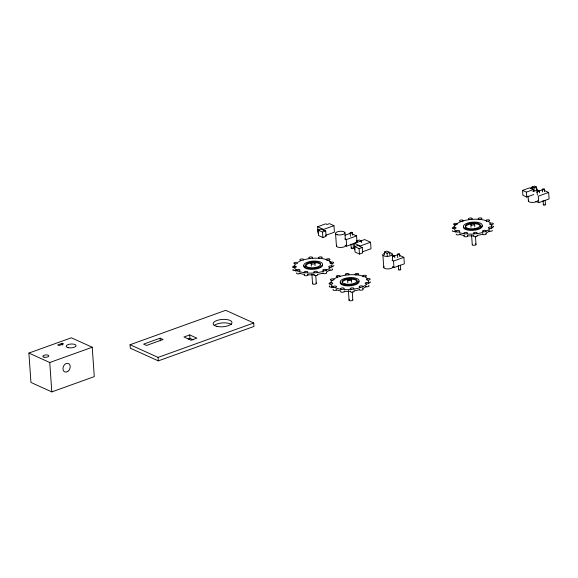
<?xml version="1.0" encoding="UTF-8"?>
<svg xmlns="http://www.w3.org/2000/svg" width="578" height="578" viewBox="0 0 578 578"><rect width="100%" height="100%" fill="white"/><g stroke="black" fill="none" stroke-linecap="round" stroke-linejoin="round"><path stroke-width="0.87" d="M318.117 233.237L317.662 226.728L325.696 223.831L327.112 224.474L329.446 223.635L333.961 225.68L334.416 232.19L325.465 235.412M318.117 230.073L320.703 229.141L325.703 230.918L326.086 236.351L322.9 237.5L318.5 235.506L318.117 230.073L322.517 232.067L325.703 230.918M317.662 226.728L323.593 229.415L333.961 225.68M345.052 235.239L350.636 233.23M28.9 353.071L71.369 337.79L92.227 347.234L94.279 376.618L51.81 391.898L30.952 382.455L28.9 353.071L49.759 362.514L92.227 347.234M344.719 238.974L346.2 239.646L356.568 235.918L356.966 241.611M62.251 343.303L57.692 344.943L59.028 345.543L63.587 343.903L62.251 343.303L62.373 345.08M356.453 242.753L356.33 241.077L359.306 240.007L361.315 240.918L361.438 242.594M354.697 249.797L354.242 243.287L357.435 242.139M360.629 240.997L364.617 239.559L370.549 242.247L371.004 248.757L362.233 251.914M345.174 245.484L346.656 246.156L357.023 242.428M361.315 240.918L358.346 241.994L356.33 241.077M358.62 245.823L362.29 247.485L362.673 252.918L359.48 254.06L355.08 252.073L354.704 246.64L357.89 245.491M370.549 242.247L360.181 245.975L354.242 243.287M354.704 246.64L359.104 248.627L362.29 247.485M533.711 194.54L526.724 197.047L522.902 195.321L522.555 190.393L529.542 187.879L533.371 189.613L533.48 191.253M532.172 189.035L532.027 186.969L534.448 186.102L536.413 186.983L536.601 189.743M532.027 186.969L533.985 187.857L536.413 186.983M522.555 190.393L526.385 192.127L533.371 189.613M538.725 191.188L542.713 189.75M536.442 192.185L539.411 191.116L539.534 192.792M548.645 192.438L538.277 196.173L538.732 202.683L549.1 198.948L548.645 192.438L544.194 190.422M384.587 254.782L384.392 252.022L386.949 251.105L389.644 252.326L389.832 255.079M130.072 344.726L225.709 310.307L253.72 322.986L253.966 326.454L158.321 360.874L130.31 348.194L130.072 344.726L158.083 357.406L253.72 322.986M384.392 252.022L387.087 253.243L389.644 252.326M160.142 338.173L143.611 344.12L146.545 345.449L163.075 339.496L160.142 338.173L160.323 340.767M393.958 256.083L397.953 254.652M392.426 256.813L394.651 256.011L394.767 257.687M392.029 260.396L393.517 261.068L403.885 257.34L404.34 263.843L393.972 267.578L392.484 266.906M189.707 334.929L183.948 337.003L191.087 340.232L196.852 338.159L189.707 334.929L189.952 338.39L193.124 339.828M188.305 338.983L189.952 338.39M537.403 190.205L539.411 191.116M535.763 201.339L538.732 202.683M352.118 233.902L356.568 235.918M399.434 255.324L403.885 257.34M392.643 255.1L394.651 256.011M544.382 189.158L544.563 191.73M545.162 200.313L545.466 204.605M542.272 189.389L542.453 191.968M543.053 200.552L543.349 204.836M536.969 189.114L537.381 195.01M533.985 187.857L534.18 190.617M528.054 196.036L528.408 201.093M526.385 192.127L526.724 197.047M474.589 224.141L474.776 226.778M475.448 236.445L476.005 244.364M470.853 224.553L471.041 227.19M471.59 235.101L472.269 244.776M399.622 254.053L399.803 256.632M400.402 265.208L400.706 269.5M397.505 254.291L397.751 257.723M398.285 265.447L398.589 269.738M393.517 261.068L393.972 267.578M392.209 254.009L392.643 260.281M387.087 253.243L387.282 255.996M382.882 255.043L383.756 267.578M359.104 248.627L359.48 254.06M352.313 232.631L352.493 235.21M353.093 243.793L353.389 248.078M350.196 232.869L350.434 236.301M350.976 244.024L351.272 248.316M351.381 279.629L351.561 282.266M352.24 291.941L352.797 299.852M346.2 239.646L346.656 246.156M344.893 232.587L345.333 238.859M347.645 280.041L347.826 282.678M348.382 290.589L349.061 300.264M335.572 233.62L336.447 246.156M323.593 229.415L323.666 230.485M322.517 232.067L322.9 237.5M314.894 263.106L315.075 265.743M315.754 275.417L316.303 283.328M311.159 263.525L311.34 266.162M311.896 274.073L312.568 283.74M158.083 357.406L158.321 360.874M49.759 362.514L51.81 391.898M214.113 325.667A9.436 3.685 -4 0 1 222.812 322.871A9.436 3.685 -4 0 1 231.511 324.641M482.225 225.651A9.436 3.685 -4 0 1 472.876 230.384A9.436 3.685 -4 0 1 463.549 226.757M465.926 228.231A7.55 2.948 -4 0 1 471.908 223.816A7.55 2.948 -4 0 1 480.354 226.634M489.776 228.953A18.872 7.377 -4 0 1 485.838 231.279M482.717 232.407A18.872 7.377 -4 0 1 476.944 233.664M473.7 234.018A18.872 7.377 -4 0 1 467.205 234.068M463.888 233.707A18.872 7.377 -4 0 1 459.214 232.58M456.569 231.345A18.872 7.377 -4 0 1 454.496 229.365M454.214 226.822A18.872 7.377 -4 0 1 455.493 224.885M456.584 223.953A18.872 7.377 -4 0 1 460.666 221.786M462.227 221.222A18.872 7.377 -4 0 1 468.823 219.712M471.251 219.423A18.872 7.377 -4 0 1 478.562 219.308M480.997 219.539A18.872 7.377 -4 0 1 486.553 220.796M488.547 221.656A18.872 7.377 -4 0 1 490.289 222.833M491.697 225.254A18.872 7.377 -4 0 1 491.553 226.547M489.891 230.687A18.872 7.377 -4 0 1 485.961 233.013M482.84 234.141A18.872 7.377 -4 0 1 477.067 235.391M473.823 235.752A18.872 7.377 -4 0 1 467.327 235.802M464.011 235.441A18.872 7.377 -4 0 1 459.337 234.307M455.601 232.269A18.872 7.377 -4 0 1 454.619 231.099M491.683 226.352A18.872 7.377 -4 0 1 491.676 228.281M467.45 235.586A1.886 0.737 -4 0 1 466.894 236.59A1.886 0.737 -4 0 1 464.372 236.612A1.886 0.737 -4 0 1 464.488 235.607M477.11 235.513A1.886 0.737 -4 0 1 475.723 236.698A1.886 0.737 -4 0 1 473.664 235.896M454.005 227.457A1.886 0.737 -4 0 1 454.005 226.721M493.337 226.265A1.886 0.737 -4 0 1 491.705 227.472M491.705 225.991A1.886 0.737 -4 0 1 492.196 225.991M455.298 231.446A1.886 0.737 -4 0 1 453.029 231.46A1.886 0.737 -4 0 1 452.726 230.586M459.907 233.88A1.886 0.737 -4 0 1 458.087 234.914A1.886 0.737 -4 0 1 456.266 234.09M485.823 233.382A1.886 0.737 -4 0 1 485.932 234.372A1.886 0.737 -4 0 1 483.41 234.654A1.886 0.737 -4 0 1 482.861 233.707M492.246 230.297A1.886 0.737 -4 0 1 490.917 231.287A1.886 0.737 -4 0 1 488.605 230.897M475.282 243.916A1.886 0.737 -4 0 1 475.723 244.87A1.886 0.737 -4 0 1 473.266 245.274A1.886 0.737 -4 0 1 472.399 244.386M537.735 200.544A4.711 1.842 -4 0 1 531.854 202.43A4.711 1.842 -4 0 1 528.726 200.125M536.037 188.284A4.711 1.842 -4 0 1 532.916 191.419M530.51 188.031A4.711 1.842 -4 0 1 532.923 187.763M544.816 204.309A1.069 0.419 -4 0 1 545.35 204.858A1.069 0.419 -4 0 1 543.833 205.111A1.069 0.419 -4 0 1 543.558 204.518M318.803 231.308A1.004 0.542 70.2 0 1 317.9 230.846A1.004 0.542 70.2 0 1 317.922 229.545A1.004 0.542 70.2 0 1 318.825 230.239M322.524 264.623A9.436 3.685 -4 0 1 313.182 269.348A9.436 3.685 -4 0 1 303.855 265.721M305.719 266.48A7.55 2.948 -4 0 1 312.207 262.78M314.179 262.665A7.55 2.948 -4 0 1 320.66 264.825M330.074 267.925A18.872 7.377 -4 0 1 326.144 270.251M323.853 271.111A18.872 7.377 -4 0 1 317.25 272.628M314.006 272.989A18.872 7.377 -4 0 1 307.51 273.033M304.194 272.679A18.872 7.377 -4 0 1 298.855 271.299M296.875 270.309A18.872 7.377 -4 0 1 294.513 267.722M294.52 265.793A18.872 7.377 -4 0 1 295.235 264.493M298.255 262.036A18.872 7.377 -4 0 1 300.235 261.061M303.356 259.934A18.872 7.377 -4 0 1 309.938 258.568M312.373 258.323A18.872 7.377 -4 0 1 318.868 258.272M321.303 258.503A18.872 7.377 -4 0 1 326.859 259.76M328.138 260.273A18.872 7.377 -4 0 1 331.577 262.976M331.859 263.59A18.872 7.377 -4 0 1 331.859 265.519M330.197 269.659A18.872 7.377 -4 0 1 326.267 271.985M323.145 273.105A18.872 7.377 -4 0 1 317.373 274.362M314.121 274.723A18.872 7.377 -4 0 1 307.633 274.767M304.317 274.413A18.872 7.377 -4 0 1 298.978 273.033M295.907 271.241A18.872 7.377 -4 0 1 294.917 270.071M317.604 274.651A1.886 0.737 -4 0 1 315.537 275.692A1.886 0.737 -4 0 1 314.15 274.673M315.935 282.996A1.886 0.737 -4 0 1 315.711 284.008A1.886 0.737 -4 0 1 313.168 284.159A1.886 0.737 -4 0 1 312.944 283.177M300.271 273.033A1.886 0.737 -4 0 1 297.901 273.885A1.886 0.737 -4 0 1 296.76 272.874M294.997 266.66A1.886 0.737 -4 0 1 294.607 265.519M295.604 270.417A1.886 0.737 -4 0 1 293.169 270.367A1.886 0.737 -4 0 1 293.335 269.384M326.425 272.484A1.886 0.737 -4 0 1 325.277 273.64A1.886 0.737 -4 0 1 322.907 273.062M329.619 261.783A1.886 0.737 -4 0 1 330.103 262.087M333.831 265.403A1.886 0.737 -4 0 1 332.01 266.436M332.061 268.965A1.886 0.737 -4 0 1 331.873 270.085A1.886 0.737 -4 0 1 329.099 270.034M307.749 274.55A1.886 0.737 -4 0 1 306.116 275.757A1.886 0.737 -4 0 1 304.49 274.745M345.767 245.123A4.711 1.842 -4 0 1 340.493 247.5A4.711 1.842 -4 0 1 336.764 245.188M352.985 247.825A1.069 0.419 -4 0 1 353.115 248.432A1.069 0.419 -4 0 1 351.547 248.526A1.069 0.419 -4 0 1 351.684 247.904M393.083 266.545A4.711 1.842 -4 0 1 387.802 268.922A4.711 1.842 -4 0 1 384.081 266.61M389.348 252.716A4.711 1.842 -4 0 1 391.508 255.281A4.711 1.842 -4 0 1 384.363 256.076A4.711 1.842 -4 0 1 384.688 253.229M400.294 269.247A1.069 0.419 -4 0 1 400.431 269.854A1.069 0.419 -4 0 1 398.856 269.948A1.069 0.419 -4 0 1 399.001 269.326M359.01 281.139A9.436 3.685 -4 0 1 349.668 285.872A9.436 3.685 -4 0 1 340.341 282.245M342.205 283.003A7.55 2.948 -4 0 1 349.683 279.217A7.55 2.948 -4 0 1 357.146 282.122M366.568 284.448A18.872 7.377 -4 0 1 362.63 286.775M359.509 287.895A18.872 7.377 -4 0 1 353.736 289.152M350.492 289.506A18.872 7.377 -4 0 1 343.997 289.556M340.68 289.202A18.872 7.377 -4 0 1 335.341 287.815M333.361 286.833A18.872 7.377 -4 0 1 331.288 284.86M331.006 282.31A18.872 7.377 -4 0 1 332.278 280.373M333.369 279.441A18.872 7.377 -4 0 1 337.458 277.274M339.842 276.457A18.872 7.377 -4 0 1 345.615 275.2M348.043 274.911A18.872 7.377 -4 0 1 356.135 274.853M357.789 275.027A18.872 7.377 -4 0 1 363.345 276.284M365.339 277.144A18.872 7.377 -4 0 1 367.081 278.321M368.489 280.742A18.872 7.377 -4 0 1 368.345 282.035M366.683 286.175A18.872 7.377 -4 0 1 362.753 288.501M359.632 289.629A18.872 7.377 -4 0 1 353.859 290.886M350.615 291.24A18.872 7.377 -4 0 1 344.12 291.29M340.803 290.929A18.872 7.377 -4 0 1 336.129 289.802M332.393 287.765A18.872 7.377 -4 0 1 331.404 286.587M362.608 288.87A1.886 0.737 -4 0 1 362.724 289.86A1.886 0.737 -4 0 1 360.195 290.142A1.886 0.737 -4 0 1 359.646 289.202M370.13 281.753A1.886 0.737 -4 0 1 368.497 282.96M330.797 282.953A1.886 0.737 -4 0 1 330.797 282.209M344.235 291.074A1.886 0.737 -4 0 1 342.848 292.258A1.886 0.737 -4 0 1 340.789 291.457M368.554 285.489A1.886 0.737 -4 0 1 368.157 286.674A1.886 0.737 -4 0 1 365.397 286.385M332.09 286.934A1.886 0.737 -4 0 1 329.655 286.89A1.886 0.737 -4 0 1 329.821 285.908M336.504 289.939A1.886 0.737 -4 0 1 333.932 290.358A1.886 0.737 -4 0 1 333.246 289.39M354.09 291.168A1.886 0.737 -4 0 1 352.024 292.215A1.886 0.737 -4 0 1 350.636 291.196M352.421 299.52A1.886 0.737 -4 0 1 352.197 300.524A1.886 0.737 -4 0 1 349.654 300.676A1.886 0.737 -4 0 1 349.43 299.693M216.829 326.368A9.436 3.685 -4 0 0 231.901 323.037A9.436 3.685 -4 0 0 218.968 319.901A9.436 3.685 -4 0 0 216.829 326.368M68.11 347.66A4.956 1.936 -4 0 0 76.021 345.911A4.956 1.936 -4 0 0 69.23 344.264A4.956 1.936 -4 0 0 68.11 347.66M67.814 371.408A4.581 3.41 -65.6 0 0 68.948 363.793A4.581 3.41 -65.6 0 0 63.009 367.861A4.581 3.41 -65.6 0 0 67.814 371.408M43.993 357.161A3.013 1.178 -4 0 0 48.812 356.091A3.013 1.178 -4 0 0 44.679 355.094A3.013 1.178 -4 0 0 43.993 357.161M467.089 229.09A9.436 3.685 -4 0 0 482.16 225.752A9.436 3.685 -4 0 0 469.228 222.617A9.436 3.685 -4 0 0 467.089 229.09M468.238 228.433A7.55 2.948 -4 0 0 480.296 225.767A7.55 2.948 -4 0 0 469.943 223.26A7.55 2.948 -4 0 0 468.238 228.433M464.669 233.837A1.886 0.737 -4 0 0 467.494 233.035A1.886 0.737 -4 0 0 464.669 232.558A1.886 0.737 -4 0 0 464.669 233.837M474.336 233.772A1.886 0.737 -4 0 0 477.161 232.963A1.886 0.737 -4 0 0 474.336 232.486A1.886 0.737 -4 0 0 474.336 233.772M454.489 224.784A1.886 0.737 -4 0 0 457.321 223.982A1.886 0.737 -4 0 0 454.496 223.505A1.886 0.737 -4 0 0 454.489 224.784M490.563 224.524A1.886 0.737 -4 0 0 493.388 223.715A1.886 0.737 -4 0 0 490.563 223.245A1.886 0.737 -4 0 0 490.563 224.524M453.217 228.65A1.886 0.737 -4 0 0 456.042 227.848A1.886 0.737 -4 0 0 453.217 227.371A1.886 0.737 -4 0 0 453.217 228.65M469.437 219.409A1.886 0.737 -4 0 0 472.269 218.6A1.886 0.737 -4 0 0 469.444 218.123A1.886 0.737 -4 0 0 469.437 219.409M456.938 231.966A1.886 0.737 -4 0 0 459.763 231.164A1.886 0.737 -4 0 0 456.938 230.687A1.886 0.737 -4 0 0 456.938 231.966M460.435 221.403A1.886 0.737 -4 0 0 463.26 220.594A1.886 0.737 -4 0 0 460.435 220.124A1.886 0.737 -4 0 0 460.435 221.403M486.835 221.208A1.886 0.737 -4 0 0 489.66 220.399A1.886 0.737 -4 0 0 486.835 219.929A1.886 0.737 -4 0 0 486.835 221.208M479.104 219.337A1.886 0.737 -4 0 0 481.929 218.527A1.886 0.737 -4 0 0 479.104 218.058A1.886 0.737 -4 0 0 479.104 219.337M483.345 231.771A1.886 0.737 -4 0 0 486.17 230.969A1.886 0.737 -4 0 0 483.345 230.492A1.886 0.737 -4 0 0 483.345 231.771M489.284 228.389A1.886 0.737 -4 0 0 492.109 227.58A1.886 0.737 -4 0 0 489.284 227.111A1.886 0.737 -4 0 0 489.284 228.389M471.576 225.001A1.886 0.737 -4 0 0 474.589 224.336A1.886 0.737 -4 0 0 472.002 223.708A1.886 0.737 -4 0 0 471.576 225.001M542.677 189.649A1.069 0.419 -4 0 0 544.382 189.266A1.069 0.419 -4 0 0 542.923 188.912A1.069 0.419 -4 0 0 542.677 189.649M307.388 268.055A9.436 3.685 -4 0 0 322.466 264.717A9.436 3.685 -4 0 0 309.526 261.588A9.436 3.685 -4 0 0 307.388 268.055M308.536 267.404A7.55 2.948 -4 0 0 320.595 264.731A7.55 2.948 -4 0 0 310.249 262.224A7.55 2.948 -4 0 0 308.536 267.404M314.634 272.737A1.886 0.737 -4 0 0 317.466 271.935A1.886 0.737 -4 0 0 314.642 271.458A1.886 0.737 -4 0 0 314.634 272.737M311.874 263.973A1.886 0.737 -4 0 0 314.894 263.301A1.886 0.737 -4 0 0 312.308 262.672A1.886 0.737 -4 0 0 311.874 263.973M297.244 270.938A1.886 0.737 -4 0 0 300.069 270.128A1.886 0.737 -4 0 0 297.244 269.659A1.886 0.737 -4 0 0 297.244 270.938M294.794 263.756A1.886 0.737 -4 0 0 297.619 262.947A1.886 0.737 -4 0 0 294.794 262.477A1.886 0.737 -4 0 0 294.794 263.756M293.516 267.621A1.886 0.737 -4 0 0 296.341 266.812A1.886 0.737 -4 0 0 293.516 266.342A1.886 0.737 -4 0 0 293.516 267.621M323.644 270.742A1.886 0.737 -4 0 0 326.469 269.933A1.886 0.737 -4 0 0 323.651 269.464A1.886 0.737 -4 0 0 323.644 270.742M327.141 260.179A1.886 0.737 -4 0 0 329.966 259.37A1.886 0.737 -4 0 0 327.141 258.893A1.886 0.737 -4 0 0 327.141 260.179M300.733 260.367A1.886 0.737 -4 0 0 303.558 259.565A1.886 0.737 -4 0 0 300.733 259.089A1.886 0.737 -4 0 0 300.733 260.367M330.862 263.489A1.886 0.737 -4 0 0 333.687 262.687A1.886 0.737 -4 0 0 330.869 262.21A1.886 0.737 -4 0 0 330.862 263.489M329.583 267.361A1.886 0.737 -4 0 0 332.408 266.552A1.886 0.737 -4 0 0 329.59 266.075A1.886 0.737 -4 0 0 329.583 267.361M319.41 258.301A1.886 0.737 -4 0 0 322.235 257.499A1.886 0.737 -4 0 0 319.41 257.022A1.886 0.737 -4 0 0 319.41 258.301M304.974 272.809A1.886 0.737 -4 0 0 307.799 272A1.886 0.737 -4 0 0 304.974 271.53A1.886 0.737 -4 0 0 304.974 272.809M309.743 258.373A1.886 0.737 -4 0 0 312.568 257.571A1.886 0.737 -4 0 0 309.743 257.094A1.886 0.737 -4 0 0 309.743 258.373M337.364 234.74A4.711 1.842 -4 0 0 344.893 233.071A4.711 1.842 -4 0 0 338.433 231.503A4.711 1.842 -4 0 0 337.364 234.74M350.6 233.122A1.069 0.419 -4 0 0 352.313 232.746A1.069 0.419 -4 0 0 350.846 232.385A1.069 0.419 -4 0 0 350.6 233.122M397.917 254.544A1.069 0.419 -4 0 0 399.622 254.168A1.069 0.419 -4 0 0 398.155 253.807A1.069 0.419 -4 0 0 397.917 254.544M343.881 284.578A9.436 3.685 -4 0 0 358.952 281.24A9.436 3.685 -4 0 0 346.02 278.105A9.436 3.685 -4 0 0 343.881 284.578M345.023 283.921A7.55 2.948 -4 0 0 357.081 281.255A7.55 2.948 -4 0 0 346.735 278.748A7.55 2.948 -4 0 0 345.023 283.921M360.13 287.266A1.886 0.737 -4 0 0 362.962 286.457A1.886 0.737 -4 0 0 360.137 285.98A1.886 0.737 -4 0 0 360.13 287.266M367.348 280.012A1.886 0.737 -4 0 0 370.18 279.203A1.886 0.737 -4 0 0 367.355 278.733A1.886 0.737 -4 0 0 367.348 280.012M355.896 274.825A1.886 0.737 -4 0 0 358.721 274.015A1.886 0.737 -4 0 0 355.896 273.546A1.886 0.737 -4 0 0 355.896 274.825M331.281 280.272A1.886 0.737 -4 0 0 334.106 279.47A1.886 0.737 -4 0 0 331.288 278.993A1.886 0.737 -4 0 0 331.281 280.272M341.461 289.325A1.886 0.737 -4 0 0 344.286 288.523A1.886 0.737 -4 0 0 341.461 288.046A1.886 0.737 -4 0 0 341.461 289.325M346.229 274.897A1.886 0.737 -4 0 0 349.054 274.088A1.886 0.737 -4 0 0 346.236 273.618A1.886 0.737 -4 0 0 346.229 274.897M366.076 283.877A1.886 0.737 -4 0 0 368.901 283.068A1.886 0.737 -4 0 0 366.076 282.599A1.886 0.737 -4 0 0 366.076 283.877M330.002 284.145A1.886 0.737 -4 0 0 332.827 283.336A1.886 0.737 -4 0 0 330.009 282.859A1.886 0.737 -4 0 0 330.002 284.145M363.627 276.696A1.886 0.737 -4 0 0 366.452 275.887A1.886 0.737 -4 0 0 363.627 275.417A1.886 0.737 -4 0 0 363.627 276.696M337.22 276.891A1.886 0.737 -4 0 0 340.045 276.082A1.886 0.737 -4 0 0 337.227 275.612A1.886 0.737 -4 0 0 337.22 276.891M333.73 287.454A1.886 0.737 -4 0 0 336.555 286.652A1.886 0.737 -4 0 0 333.73 286.175A1.886 0.737 -4 0 0 333.73 287.454M351.128 289.26A1.886 0.737 -4 0 0 353.953 288.451A1.886 0.737 -4 0 0 351.128 287.981A1.886 0.737 -4 0 0 351.128 289.26M348.368 280.489A1.886 0.737 -4 0 0 351.381 279.824A1.886 0.737 -4 0 0 348.794 279.196A1.886 0.737 -4 0 0 348.368 280.489"/></g></svg>
